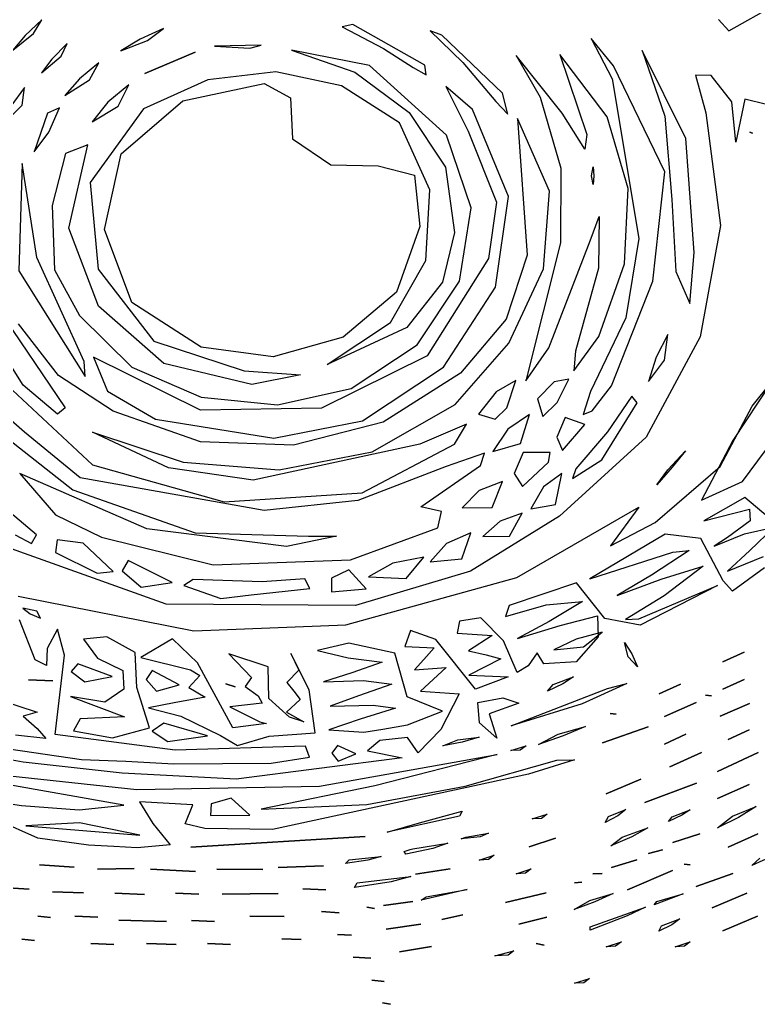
# Model space of a CAD drawing. Extents: x 11.5 to 31.3, y 131.8 to 144.7.
# Drawn here: x 19.15 to 24.59, y 131.84 to 139.08 of the extents above; entities that cross this region are included whole.
import ezdxf

# ---------------------------------------------------------------- set-up
doc = ezdxf.new("R2010")
doc.units = 0

msp = doc.modelspace()

# ---------------------------------------------------------------- linework, layer by layer
at = {"layer": 'Image'}
for p, q in [((24.371655, 139.001562), (24.711261, 139.191958)), ((19.314545, 139.08204), (19.192208, 138.96682)), ((19.254619, 138.981223), (19.314545, 139.08204)), ((24.294724, 139.084602), (24.371655, 139.001562)), ((20.210757, 139.018853), (20.040322, 138.939108)), ((20.092686, 138.928957), (20.210757, 139.018853)), ((21.603505, 139.047119), (21.526197, 139.030708)), ((21.526197, 139.030708), (21.829521, 138.872189)), ((22.133745, 138.748848), (21.603505, 139.047119)), ((22.259195, 138.970495), (22.174215, 139.000861)), ((22.174215, 139.000861), (22.41296, 138.768284)), ((19.101076, 138.858802), (19.254619, 138.981223)), ((19.192208, 138.96682), (19.101076, 138.858802)), ((19.254619, 138.981223), (19.254619, 138.981223)), ((20.040322, 138.939108), (19.896069, 138.854287)), ((19.896069, 138.854287), (20.092686, 138.928957)), ((20.092686, 138.928957), (20.092686, 138.928957)), ((22.706383, 138.542238), (22.259195, 138.970495)), ((23.523241, 138.744473), (23.357709, 138.944932)), ((23.357709, 138.944932), (23.512513, 138.647272)), ((19.501335, 138.90744), (19.389786, 138.79402)), ((19.457853, 138.815995), (19.501335, 138.90744)), ((20.930739, 138.895332), (20.58728, 138.888634)), ((20.58728, 138.888634), (20.847089, 138.87307)), ((20.847089, 138.87307), (20.930739, 138.895332)), ((21.727991, 138.745536), (21.152212, 138.858005)), ((21.152212, 138.858005), (21.617995, 138.698016)), ((21.829521, 138.872189), (22.047014, 138.730867)), ((24.054969, 138.207934), (23.732892, 138.855711)), ((23.732892, 138.855711), (23.900511, 138.373217)), ((19.312271, 138.691587), (19.457853, 138.815995)), ((19.389786, 138.79402), (19.312271, 138.691587)), ((19.457853, 138.815995), (19.457853, 138.815995)), ((20.443624, 138.845229), (20.072805, 138.686976)), ((20.072805, 138.686976), (20.443624, 138.845229)), ((20.443624, 138.845229), (20.443624, 138.845229)), ((23.144012, 138.395194), (22.805536, 138.819387)), ((22.805536, 138.819387), (22.982612, 138.514053)), ((23.47549, 138.368109), (23.127377, 138.827056)), ((23.127377, 138.827056), (23.326491, 138.237834)), ((19.735924, 138.76463), (19.592397, 138.647029)), ((19.666608, 138.639735), (19.735924, 138.76463)), ((22.293097, 138.233883), (21.727991, 138.745536)), ((22.047014, 138.730867), (22.144304, 138.677054)), ((22.144304, 138.677054), (22.133745, 138.748848)), ((22.133745, 138.748848), (22.133745, 138.748848)), ((22.41296, 138.768284), (22.65728, 138.48155)), ((23.901253, 137.963259), (23.523241, 138.744473)), ((19.592397, 138.647029), (19.485975, 138.525781)), ((19.485975, 138.525781), (19.666608, 138.639735)), ((19.666608, 138.639735), (19.666608, 138.639735)), ((20.537238, 138.639698), (20.064691, 138.427858)), ((21.037266, 138.69931), (20.537238, 138.639698)), ((21.521888, 138.597474), (21.037266, 138.69931)), ((21.617995, 138.698016), (22.019044, 138.401207)), ((23.512513, 138.647272), (23.707814, 137.473727)), ((24.241372, 138.672415), (24.126072, 138.67601)), ((24.126072, 138.67601), (24.20072, 138.398271)), ((24.392045, 138.477836), (24.241372, 138.672415)), ((19.187619, 138.585343), (19.086647, 138.447889)), ((19.170877, 138.455081), (19.187619, 138.585343)), ((19.954928, 138.604297), (19.801935, 138.475762)), ((19.877291, 138.446688), (19.954928, 138.604297)), ((20.352931, 138.486841), (20.951534, 138.614065)), ((20.951534, 138.614065), (21.14465, 138.507061)), ((21.948219, 138.324974), (21.521888, 138.597474)), ((22.483779, 138.422113), (22.289742, 138.590439)), ((22.289742, 138.590439), (22.452447, 138.2629)), ((19.898649, 138.096055), (20.352931, 138.486841)), ((21.14465, 138.507061), (21.159084, 138.207206)), ((22.745749, 138.388367), (22.706383, 138.542238)), ((22.706383, 138.542238), (22.706383, 138.542238)), ((22.982612, 138.514053), (23.134668, 137.989403)), ((24.488843, 138.497319), (24.423519, 138.182628)), ((24.649466, 138.460334), (24.488843, 138.497319)), ((19.027789, 138.314031), (19.170877, 138.455081)), ((19.170877, 138.455081), (19.170877, 138.455081)), ((19.446222, 138.434554), (19.357152, 138.394959)), ((19.366365, 138.254537), (19.446222, 138.434554)), ((20.064691, 138.427858), (19.672357, 137.88442)), ((19.801935, 138.475762), (19.686621, 138.332691)), ((19.686621, 138.332691), (19.877291, 138.446688)), ((19.877291, 138.446688), (19.877291, 138.446688)), ((22.74897, 137.782897), (22.483779, 138.422113)), ((22.65728, 138.48155), (22.745749, 138.388367)), ((24.423519, 138.182628), (24.392045, 138.477836)), ((19.357152, 138.394959), (19.259717, 138.111196)), ((22.019044, 138.401207), (22.286615, 137.997426)), ((23.051074, 137.822482), (22.815252, 138.35567)), ((22.815252, 138.35567), (22.886733, 137.351364)), ((23.311619, 138.130991), (23.144012, 138.395194)), ((23.629351, 137.839987), (23.47549, 138.368109)), ((23.900511, 138.373217), (23.952042, 137.760978)), ((24.20072, 138.398271), (24.3106, 137.568963)), ((22.171678, 137.831146), (21.948219, 138.324974)), ((19.259717, 138.111196), (19.366365, 138.254537)), ((21.159084, 138.207206), (21.441098, 138.015775)), ((22.476115, 137.699709), (22.293097, 138.233883)), ((22.452447, 138.2629), (22.660688, 137.741161)), ((23.326491, 138.237834), (23.311619, 138.130991)), ((24.114814, 137.369544), (24.054969, 138.207934)), ((24.524726, 138.256437), (24.544536, 138.248809)), ((24.544536, 138.248809), (24.524726, 138.256437)), ((24.524726, 138.256437), (24.524726, 138.256437)), ((19.654925, 138.161976), (19.490191, 138.099488)), ((19.514541, 137.54878), (19.654925, 138.161976)), ((19.490191, 138.099488), (19.390842, 137.716115)), ((19.777796, 137.539276), (19.898649, 138.096055)), ((19.171687, 138.024424), (19.147137, 137.235888)), ((19.27876, 137.334073), (19.171687, 138.024424)), ((21.441098, 138.015775), (21.790353, 138.007721)), ((21.790353, 138.007721), (22.058305, 137.93791)), ((22.286615, 137.997426), (22.351968, 137.516521)), ((23.134668, 137.989403), (23.133121, 137.440417)), ((23.360806, 137.93469), (23.373187, 137.999302)), ((23.373187, 137.999302), (23.377315, 137.934691)), ((22.058305, 137.93791), (22.096408, 137.561209)), ((23.373189, 137.870079), (23.360806, 137.93469)), ((23.360806, 137.93469), (23.360806, 137.93469)), ((23.377315, 137.934691), (23.373189, 137.870079)), ((23.810961, 137.159251), (23.901253, 137.963259)), ((19.672357, 137.88442), (19.72985, 137.247169)), ((23.604186, 137.286789), (23.629351, 137.839987)), ((22.140766, 137.312032), (22.171678, 137.831146)), ((22.654163, 137.113971), (22.74897, 137.782897)), ((23.006326, 137.249597), (23.051074, 137.822482)), ((23.952042, 137.760978), (23.981565, 137.230836)), ((19.390842, 137.716115), (19.407747, 137.241651)), ((22.388226, 137.159764), (22.476115, 137.699709)), ((22.660688, 137.741161), (22.60326, 137.326885)), ((23.350233, 137.456293), (23.417694, 137.635589)), ((23.417694, 137.635589), (23.411037, 137.253355)), ((19.732147, 136.973847), (19.514541, 137.54878)), ((22.096408, 137.561209), (21.926012, 137.078659)), ((24.3106, 137.568963), (24.161395, 136.748151)), ((19.97846, 137.002797), (19.777796, 137.539276)), ((22.351968, 137.516521), (22.264325, 137.150843)), ((23.707814, 137.473727), (23.614078, 136.888236)), ((23.133121, 137.440417), (22.878235, 136.424243)), ((23.047689, 136.667651), (23.350233, 137.456293)), ((19.626166, 136.566568), (19.27876, 137.334073)), ((22.60326, 137.326885), (22.151618, 136.608645)), ((22.886733, 137.351364), (22.731923, 136.878004)), ((24.083156, 136.994631), (24.114814, 137.369544)), ((24.114814, 137.369544), (24.114814, 137.369544)), ((21.880165, 136.854771), (22.140766, 137.312032)), ((23.411037, 137.253355), (23.243312, 136.644335)), ((23.41522, 136.752616), (23.604186, 137.286789)), ((19.147137, 137.235888), (19.635338, 136.457454)), ((19.407747, 137.241651), (19.591772, 136.905888)), ((19.72985, 137.247169), (20.139501, 136.717868)), ((22.751566, 136.703528), (23.006326, 137.249597)), ((23.981565, 137.230836), (24.083156, 136.994631)), ((22.264325, 137.150843), (22.001503, 136.817481)), ((22.077586, 136.690851), (22.388226, 137.159764)), ((22.271908, 136.526597), (22.654163, 137.113971)), ((23.50673, 136.388567), (23.810961, 137.159251)), ((18.914107, 137.070656), (19.488477, 136.226284)), ((21.926012, 137.078659), (21.532285, 136.747366)), ((19.179359, 136.394324), (18.780125, 137.020206)), ((20.212428, 136.552301), (19.732147, 136.973847)), ((20.488729, 136.672914), (19.97846, 137.002797)), ((19.591772, 136.905888), (19.978062, 136.526505)), ((19.439075, 136.465712), (19.143815, 136.845843)), ((21.414557, 136.546504), (21.880165, 136.854771)), ((22.001503, 136.817481), (21.414557, 136.546504)), ((22.731923, 136.878004), (22.396325, 136.481442)), ((23.614078, 136.888236), (23.352237, 136.346273)), ((21.532285, 136.747366), (21.0187, 136.600921)), ((23.230309, 136.500145), (23.41522, 136.752616)), ((24.161395, 136.748151), (23.763022, 136.010111)), ((23.922772, 136.76685), (23.835171, 136.599219)), ((23.898651, 136.576959), (23.922772, 136.76685)), ((20.139501, 136.717868), (20.803646, 136.498278)), ((21.0187, 136.600921), (20.488729, 136.672914)), ((20.488729, 136.672914), (20.488729, 136.672914)), ((21.592354, 136.369773), (22.077586, 136.690851)), ((22.357353, 136.250785), (22.751566, 136.703528)), ((18.820679, 136.615168), (19.687242, 135.806566)), ((22.151618, 136.608645), (21.372521, 136.225049)), ((22.878235, 136.424243), (23.047689, 136.667651)), ((23.047689, 136.667651), (23.047689, 136.667651)), ((23.243312, 136.644335), (23.230309, 136.500145)), ((19.635338, 136.457454), (19.626165, 136.566568)), ((19.626165, 136.566568), (19.626166, 136.566568)), ((20.482095, 136.210486), (19.696467, 136.599347)), ((19.696467, 136.599347), (19.798335, 136.349107)), ((20.860069, 136.399265), (20.212428, 136.552301)), ((23.835171, 136.599219), (23.77931, 136.420459)), ((23.77931, 136.420459), (23.898651, 136.576959)), ((23.898651, 136.576959), (23.898651, 136.576959)), ((19.839383, 136.201246), (19.439075, 136.465712)), ((19.978062, 136.526505), (20.488184, 136.305026)), ((20.803646, 136.498278), (21.21871, 136.46913)), ((21.21871, 136.46913), (20.860069, 136.399265)), ((21.674757, 136.132041), (22.271908, 136.526597)), ((22.396325, 136.481442), (21.826279, 136.121597)), ((19.430415, 136.181121), (19.179359, 136.394324)), ((22.804762, 136.426711), (22.65788, 136.34345)), ((22.736644, 136.22717), (22.804762, 136.426711)), ((23.085237, 136.41687), (22.96255, 136.293834)), ((23.193118, 136.438663), (23.085237, 136.41687)), ((23.108031, 136.266702), (23.193118, 136.438663)), ((23.364342, 136.205215), (23.50673, 136.388567)), ((23.50673, 136.388567), (23.50673, 136.388567)), ((24.683693, 136.412106), (24.400395, 135.98527)), ((24.542864, 136.237775), (24.683693, 136.412106)), ((19.18736, 136.046477), (18.873877, 136.322485)), ((19.798335, 136.349107), (20.152993, 136.144297)), ((21.050245, 136.249949), (21.592354, 136.369773)), ((21.592354, 136.369773), (21.592354, 136.369773)), ((22.65788, 136.34345), (22.529104, 136.181255)), ((23.352237, 136.346273), (23.298152, 136.176898)), ((23.65663, 136.311529), (23.477031, 136.048923)), ((23.696298, 136.263296), (23.65663, 136.311529)), ((20.488184, 136.305026), (21.050245, 136.249949)), ((21.747103, 135.903373), (22.357353, 136.250785)), ((22.96255, 136.293834), (23.00322, 136.162064)), ((23.00322, 136.162064), (23.108031, 136.266702)), ((23.436425, 135.844118), (23.696298, 136.263296)), ((24.307538, 135.79583), (24.542864, 136.237775)), ((18.797554, 136.210705), (19.544338, 135.622716)), ((19.488477, 136.226284), (19.430415, 136.181121)), ((20.482846, 135.975346), (19.839383, 136.201246)), ((21.372521, 136.225049), (20.482095, 136.210486)), ((22.529104, 136.181255), (22.651536, 136.143993)), ((22.651536, 136.143993), (22.736644, 136.22717)), ((22.903072, 136.178763), (22.745472, 136.068413)), ((22.838449, 135.964991), (22.903072, 136.178763)), ((23.298152, 136.176898), (23.364342, 136.205215)), ((24.470903, 135.684013), (24.852467, 136.198856)), ((20.152993, 136.144297), (21.022494, 136.004209)), ((21.022494, 136.004209), (21.674757, 136.132041)), ((21.826279, 136.121597), (21.166799, 135.950847)), ((21.674757, 136.132041), (21.674757, 136.132041)), ((22.441724, 136.105272), (22.097813, 135.958677)), ((22.353037, 135.959128), (22.441724, 136.105272)), ((23.167376, 136.154518), (23.106437, 136.009705)), ((23.147661, 135.912505), (23.310762, 136.104931)), ((23.310762, 136.104931), (23.167376, 136.154518)), ((23.310762, 136.104931), (23.310762, 136.104931)), ((19.598386, 135.711403), (19.18736, 136.046477)), ((20.248089, 135.785343), (19.687542, 136.048507)), ((19.687542, 136.048507), (20.356529, 135.825761)), ((22.745472, 136.068413), (22.634362, 135.906352)), ((23.477031, 136.048923), (23.244727, 135.777744)), ((21.166799, 135.950847), (20.482846, 135.975346)), ((22.097813, 135.958677), (20.870835, 135.69447)), ((21.673822, 135.601834), (22.353037, 135.959128)), ((22.634362, 135.906352), (22.838449, 135.964991)), ((22.838449, 135.964991), (22.838449, 135.964991)), ((23.106437, 136.009705), (23.147661, 135.912505)), ((23.763022, 136.010111), (23.1254, 135.429118)), ((24.400395, 135.98527), (24.170341, 135.546246)), ((21.061606, 135.76954), (21.747103, 135.903373)), ((22.572741, 135.894023), (22.290398, 135.795198)), ((22.543219, 135.802955), (22.572741, 135.894023)), ((22.85711, 135.897891), (22.790365, 135.742944)), ((23.056753, 135.897064), (22.85711, 135.897891)), ((23.043934, 135.826887), (23.056753, 135.897064)), ((23.922562, 135.769197), (24.052522, 135.909936)), ((24.052522, 135.909936), (23.955108, 135.789815)), ((19.687242, 135.806566), (20.65837, 135.535278)), ((20.356529, 135.825761), (21.061606, 135.76954)), ((22.10448, 135.49855), (22.543219, 135.802955)), ((22.85361, 135.647513), (23.043934, 135.826887)), ((23.221721, 135.706137), (23.436425, 135.844118)), ((23.436425, 135.844118), (23.436425, 135.844118)), ((20.089375, 135.336993), (19.153802, 135.743355)), ((19.153802, 135.743355), (19.414932, 135.437979)), ((20.870835, 135.69447), (20.248089, 135.785343)), ((22.290398, 135.795198), (21.639771, 135.543742)), ((22.790365, 135.742944), (22.85361, 135.647513)), ((23.143184, 135.743691), (23.006746, 135.646206)), ((23.094482, 135.513979), (23.143184, 135.743691)), ((23.244727, 135.777744), (23.221721, 135.706137)), ((23.830168, 135.381564), (24.307538, 135.79583)), ((23.955108, 135.789815), (23.841421, 135.659385)), ((23.841421, 135.659385), (23.922562, 135.769197)), ((23.922562, 135.769197), (23.922562, 135.769197)), ((19.276223, 135.290774), (18.7915, 135.701189)), ((20.951927, 135.472051), (19.598386, 135.711403)), ((22.705767, 135.684162), (22.533205, 135.619415)), ((22.630004, 135.492215), (22.705767, 135.684162)), ((24.170341, 135.546246), (24.470903, 135.684013)), ((19.544338, 135.622716), (20.444129, 135.307195)), ((20.65837, 135.535278), (21.673822, 135.601834)), ((21.673822, 135.601834), (21.673822, 135.601834)), ((22.533205, 135.619415), (22.409043, 135.491067)), ((23.006746, 135.646206), (22.914176, 135.482607)), ((21.639771, 135.543742), (20.951927, 135.472051)), ((22.914176, 135.482607), (23.094482, 135.513979)), ((23.094482, 135.513979), (23.094482, 135.513979)), ((24.487975, 135.567268), (24.186604, 135.394763)), ((25.036398, 135.102662), (24.487975, 135.567268)), ((22.256339, 135.463288), (22.10448, 135.49855)), ((22.228576, 135.3446), (22.256339, 135.463288)), ((22.409043, 135.491067), (22.630004, 135.492214)), ((22.630004, 135.492214), (22.630004, 135.492215)), ((22.849377, 135.451423), (22.688177, 135.392975)), ((22.757065, 135.282011), (22.849377, 135.451423)), ((22.812123, 134.977992), (23.709148, 135.49526)), ((23.709148, 135.49526), (23.500716, 135.209775)), ((24.186604, 135.394763), (24.522964, 135.479641)), ((24.522964, 135.479641), (24.529322, 135.395804)), ((19.414932, 135.437979), (19.753482, 135.275222)), ((23.1254, 135.429118), (22.469292, 135.024891)), ((22.688177, 135.392975), (22.56142, 135.279045)), ((23.500716, 135.209775), (23.830168, 135.381564)), ((24.529322, 135.395804), (24.360109, 135.273332)), ((21.115831, 135.206097), (20.089375, 135.336993)), ((20.444129, 135.307195), (21.278504, 135.282948)), ((21.588177, 135.108704), (22.228576, 135.3446)), ((22.471793, 135.30567), (22.293574, 135.227026)), ((22.407365, 135.114808), (22.471793, 135.30567)), ((23.902368, 135.296268), (23.349279, 134.968921)), ((24.164582, 135.265665), (23.902368, 135.296268)), ((24.263124, 135.208644), (24.486167, 135.298158)), ((24.486167, 135.298158), (24.704731, 135.349486)), ((24.704731, 135.349486), (24.525177, 135.176863)), ((20.230809, 134.780991), (18.923171, 135.248807)), ((19.120313, 135.291199), (19.240643, 135.227756)), ((19.240643, 135.227756), (19.276223, 135.290774)), ((19.276223, 135.290774), (19.276223, 135.290774)), ((19.429569, 135.255446), (19.415959, 135.161346)), ((19.619656, 135.2297), (19.429569, 135.255446)), ((19.841494, 135.022185), (19.619656, 135.2297)), ((19.753482, 135.275222), (20.577527, 135.070436)), ((21.48494, 135.281127), (21.115831, 135.206097)), ((21.278504, 135.282948), (21.48494, 135.281127)), ((22.293574, 135.227026), (22.17225, 135.092273)), ((22.56142, 135.279045), (22.757065, 135.282011)), ((22.757065, 135.282011), (22.757065, 135.282011)), ((24.330261, 134.953843), (24.164582, 135.265665)), ((24.360109, 135.273332), (24.263124, 135.208644)), ((19.415959, 135.161346), (19.723552, 135.009324)), ((23.349279, 134.968921), (23.957905, 135.163324)), ((24.07992, 135.17663), (23.801886, 134.994253)), ((23.957905, 135.163324), (24.07992, 135.17663)), ((24.525177, 135.176863), (24.360889, 135.023658)), ((19.950364, 135.102573), (19.906762, 135.025986)), ((20.274694, 134.940784), (19.950364, 135.102573)), ((20.577527, 135.070436), (21.588177, 135.108704)), ((21.588177, 135.108704), (21.588177, 135.108704)), ((21.898179, 135.083007), (21.718353, 134.982925)), ((22.127233, 135.126534), (21.898179, 135.083007)), ((21.996636, 134.969898), (22.127233, 135.126534)), ((22.17225, 135.092273), (22.407365, 135.114808)), ((22.407365, 135.114808), (22.407365, 135.114808)), ((24.360889, 135.023658), (24.625255, 135.133239)), ((19.723552, 135.009324), (19.841494, 135.022185)), ((19.841494, 135.022185), (19.841494, 135.022185)), ((19.906762, 135.025986), (20.047125, 134.906798)), ((21.575151, 135.033236), (21.448076, 134.972404)), ((21.702618, 134.893279), (21.575151, 135.033236)), ((22.469292, 135.024891), (21.624351, 134.771328)), ((23.872313, 134.965595), (24.182502, 135.061138)), ((24.182502, 135.061138), (23.895833, 134.843186)), ((24.633074, 135.048523), (24.398015, 134.87615)), ((20.047125, 134.906798), (20.274694, 134.940784)), ((20.274694, 134.940784), (20.274694, 134.940784)), ((20.430217, 134.963931), (20.36068, 134.92019)), ((20.936397, 134.946746), (20.430217, 134.963931)), ((21.249971, 134.969117), (20.936397, 134.946746)), ((21.287134, 134.896889), (21.249971, 134.969117)), ((21.448076, 134.972404), (21.448273, 134.87201)), ((21.552488, 134.628573), (22.812123, 134.977992)), ((21.718353, 134.982925), (21.996636, 134.969898)), ((21.996636, 134.969898), (21.996636, 134.969898)), ((23.250695, 134.939254), (22.755158, 134.772)), ((23.459816, 134.67736), (23.250695, 134.939254)), ((23.801886, 134.994253), (23.550398, 134.846614)), ((23.550398, 134.846614), (23.872313, 134.965595)), ((24.398015, 134.87615), (24.330261, 134.953843)), ((20.36068, 134.92019), (20.63215, 134.824262)), ((20.855996, 134.850035), (21.287134, 134.896889)), ((21.448273, 134.87201), (21.702626, 134.893279)), ((21.702626, 134.893279), (21.702618, 134.893279)), ((23.709099, 134.673835), (24.287654, 134.91827)), ((24.287654, 134.91827), (23.718281, 134.62616)), ((19.141188, 134.84067), (20.43314, 134.586022)), ((20.63215, 134.824262), (20.855996, 134.850035)), ((20.855996, 134.850035), (20.855996, 134.850035)), ((23.027581, 134.776395), (23.294347, 134.801588)), ((23.294347, 134.801588), (23.047796, 134.654044)), ((23.895833, 134.843186), (23.610952, 134.668236)), ((19.279491, 134.729137), (19.176798, 134.75334)), ((19.176798, 134.75334), (19.228837, 134.711693)), ((19.306203, 134.678768), (19.279491, 134.729137)), ((19.279491, 134.729137), (19.279491, 134.729137)), ((21.624351, 134.771328), (20.230809, 134.780991)), ((22.728343, 134.689809), (23.027581, 134.776395)), ((22.755158, 134.772), (22.728343, 134.689809)), ((19.266546, 134.372681), (19.151481, 134.665415)), ((19.228837, 134.711693), (19.306203, 134.678768)), ((22.388795, 134.656203), (22.371719, 134.568992)), ((22.54715, 134.681063), (22.388795, 134.656203)), ((22.712391, 134.510834), (22.54715, 134.681063)), ((23.047796, 134.654044), (22.816656, 134.529565)), ((23.129654, 134.623953), (23.403455, 134.694643)), ((23.403455, 134.694643), (23.410765, 134.540439)), ((23.718281, 134.62616), (23.459816, 134.67736)), ((23.610952, 134.668236), (23.709099, 134.673835)), ((19.431446, 134.596562), (19.354638, 134.455184)), ((19.483212, 134.40571), (19.431446, 134.596562)), ((20.43314, 134.586022), (21.552488, 134.628573)), ((21.552488, 134.628573), (21.552488, 134.628573)), ((22.02734, 134.588627), (21.987026, 134.471116)), ((22.214412, 134.521097), (22.02734, 134.588627)), ((22.816656, 134.529565), (23.129654, 134.623953)), ((23.439501, 134.575072), (23.24843, 134.524821)), ((23.301691, 134.467227), (23.439501, 134.575072)), ((19.793935, 134.542117), (19.623242, 134.525108)), ((19.623242, 134.525108), (19.724443, 134.383836)), ((20.002171, 134.425963), (19.793935, 134.542117)), ((20.276276, 134.525678), (20.043231, 134.388494)), ((20.460677, 134.351042), (20.276276, 134.525678)), ((22.507769, 134.155083), (22.214412, 134.521097)), ((22.371719, 134.568992), (22.630316, 134.552167)), ((22.630316, 134.552167), (22.45642, 134.436971)), ((22.812618, 134.279315), (22.712391, 134.510834)), ((23.24843, 134.524821), (23.083989, 134.445772)), ((23.410765, 134.540439), (23.247333, 134.357408)), ((23.630992, 134.394261), (23.603079, 134.500545)), ((23.603079, 134.500545), (23.658007, 134.416398)), ((19.354638, 134.455184), (19.350702, 134.329817)), ((20.013601, 134.167747), (20.002171, 134.425963)), ((21.575515, 134.494898), (21.343025, 134.441355)), ((21.343025, 134.441355), (21.570766, 134.385968)), ((21.914099, 134.422208), (21.575515, 134.494898)), ((21.987026, 134.471116), (22.201791, 134.460675)), ((22.201791, 134.460675), (22.126133, 134.374972)), ((22.45642, 134.436971), (22.585616, 134.408044)), ((23.083989, 134.445772), (23.301691, 134.467227)), ((23.301691, 134.467227), (23.301691, 134.467227)), ((24.326666, 134.356747), (24.482804, 134.428269)), ((24.482804, 134.428269), (24.326666, 134.356747)), ((19.350702, 134.329817), (19.266546, 134.372681)), ((19.414743, 133.821761), (19.483212, 134.40571)), ((19.724443, 134.383836), (19.912745, 134.29284)), ((20.043231, 134.388494), (20.409584, 134.297558)), ((20.981761, 134.321631), (20.690916, 134.415457)), ((20.690916, 134.415457), (20.859521, 134.241603)), ((21.284017, 134.151369), (21.148414, 134.418805)), ((21.148414, 134.418805), (21.206962, 134.295555)), ((21.570766, 134.385968), (21.81933, 134.355797)), ((21.81933, 134.355797), (21.595667, 134.276287)), ((22.00464, 134.098894), (21.914099, 134.422208)), ((22.126133, 134.374972), (22.057154, 134.298503)), ((22.693786, 134.378129), (22.456813, 134.259972)), ((22.585616, 134.408044), (22.693786, 134.378129)), ((22.959647, 134.424439), (22.894628, 134.327095)), ((23.008905, 134.341617), (22.959647, 134.424439)), ((23.247333, 134.357408), (23.008905, 134.341617)), ((23.699428, 134.321183), (23.630992, 134.394261)), ((23.630992, 134.394261), (23.630992, 134.394261)), ((23.658007, 134.416398), (23.699428, 134.321183)), ((24.326666, 134.356747), (24.326666, 134.356747)), ((19.579865, 134.342054), (19.530913, 134.284888)), ((19.530913, 134.284888), (19.632842, 134.209846)), ((19.832676, 134.249137), (19.579865, 134.342054)), ((19.912745, 134.29284), (19.920147, 134.155424)), ((20.128239, 134.293471), (20.083028, 134.227516)), ((20.325624, 134.187937), (20.128239, 134.293471)), ((20.409584, 134.297558), (20.47754, 134.255543)), ((20.720888, 133.872294), (20.460677, 134.351042)), ((20.98597, 134.088401), (20.981761, 134.321631)), ((21.206962, 134.295555), (21.118621, 134.204204)), ((22.057154, 134.298503), (22.291957, 134.315768)), ((22.291957, 134.315768), (22.102927, 134.141493)), ((22.894628, 134.327095), (22.812618, 134.279315)), ((18.5881, 134.211633), (19.281654, 133.986783)), ((19.218151, 134.22482), (19.395555, 134.218415)), ((19.395555, 134.218415), (19.218151, 134.22482)), ((19.218151, 134.22482), (19.218151, 134.22482)), ((19.632842, 134.209846), (19.832676, 134.249137)), ((19.832676, 134.249137), (19.832676, 134.249137)), ((20.083028, 134.227516), (20.159115, 134.141771)), ((20.47754, 134.255543), (20.396503, 134.167739)), ((20.859521, 134.241603), (20.81269, 134.174838)), ((21.595667, 134.276287), (21.387525, 134.210258)), ((21.387525, 134.210258), (21.682655, 134.220529)), ((21.682655, 134.220529), (21.889965, 134.193104)), ((22.456813, 134.259972), (22.748234, 134.248048)), ((22.748234, 134.248048), (22.507769, 134.155083)), ((23.078784, 134.19124), (23.228481, 134.2459)), ((23.228481, 134.2459), (23.15048, 134.194675)), ((24.326666, 134.155304), (24.482804, 134.226826)), ((24.482804, 134.226826), (24.326666, 134.155304)), ((19.920147, 134.155424), (19.780045, 134.06159)), ((20.013601, 134.167718), (20.013601, 134.167747)), ((20.108549, 133.872125), (20.013601, 134.167718)), ((20.159115, 134.141771), (20.325624, 134.187937)), ((20.325624, 134.187937), (20.325624, 134.187937)), ((20.396503, 134.167739), (20.517524, 134.097523)), ((20.739007, 134.172478), (20.668681, 134.194631)), ((20.668681, 134.194631), (20.739007, 134.172478)), ((20.739007, 134.172478), (20.739007, 134.172478)), ((20.81269, 134.174838), (20.90639, 134.106423)), ((21.118621, 134.204204), (21.17044, 134.142078)), ((21.17044, 134.142078), (21.217676, 134.079444)), ((21.326542, 133.834722), (21.284017, 134.151369)), ((21.889965, 134.193104), (21.645219, 134.106597)), ((22.102927, 134.141493), (22.386584, 134.121358)), ((22.770064, 133.885149), (23.479033, 134.161364)), ((23.15048, 134.194675), (23.036631, 134.141733)), ((23.036631, 134.141733), (23.078784, 134.19124)), ((23.078784, 134.19124), (23.078784, 134.19124)), ((23.620759, 134.197145), (23.292796, 134.04695)), ((23.479033, 134.161364), (23.620759, 134.197145)), ((23.858711, 134.121729), (24.014849, 134.193251)), ((24.014849, 134.193251), (23.858711, 134.121729)), ((24.326666, 134.155304), (24.326666, 134.155304)), ((19.780045, 134.06159), (19.525835, 134.101342)), ((19.525835, 134.101342), (19.923445, 133.951618)), ((20.517524, 134.097523), (20.289562, 134.056275)), ((20.90639, 134.106423), (20.93653, 134.051838)), ((21.137408, 133.950559), (20.98597, 134.088401)), ((21.217676, 134.079444), (21.115586, 133.986566)), ((21.645219, 134.106597), (21.436759, 134.031698)), ((22.264979, 133.994109), (22.00464, 134.098894)), ((22.386584, 134.121358), (22.251847, 133.860316)), ((22.523362, 134.057023), (22.708197, 134.092803)), ((22.708197, 134.092803), (22.824951, 134.052839)), ((23.858711, 134.121729), (23.858711, 134.121729)), ((24.199278, 134.111471), (24.242874, 134.106486)), ((24.242874, 134.106486), (24.199278, 134.111471)), ((24.199278, 134.111471), (24.199278, 134.111471)), ((20.289562, 134.056275), (20.100577, 134.018238)), ((20.100577, 134.018238), (20.338527, 133.957655)), ((20.93653, 134.051838), (20.699018, 134.026562)), ((20.699018, 134.026562), (20.920794, 133.916418)), ((21.436759, 134.031698), (21.752925, 134.039094)), ((21.918182, 134.01612), (21.657228, 133.935074)), ((21.752925, 134.039094), (21.918182, 134.01612)), ((22.006386, 133.892542), (22.264979, 133.994109)), ((22.536037, 133.907767), (22.523362, 134.057023)), ((22.824951, 134.052839), (22.608037, 133.974862)), ((23.292796, 134.04695), (22.770064, 133.885149)), ((23.897707, 133.954501), (24.130925, 134.058024)), ((24.130925, 134.058024), (23.897707, 133.954501)), ((24.307168, 133.957133), (24.524152, 134.049523)), ((24.524152, 134.049523), (24.307168, 133.957133)), ((19.281654, 133.986783), (19.17731, 133.957133)), ((19.17731, 133.957133), (19.281711, 133.866372)), ((19.598371, 133.937852), (19.548092, 133.850026)), ((19.923445, 133.951618), (19.598371, 133.937852)), ((20.338527, 133.957655), (20.629353, 133.81628)), ((21.115586, 133.986566), (21.244478, 133.914488)), ((21.244478, 133.914488), (21.137408, 133.950559)), ((21.657228, 133.935074), (21.427041, 133.856202)), ((22.608037, 133.974862), (22.664488, 133.79636)), ((23.497344, 133.977178), (23.54094, 133.972192)), ((23.54094, 133.972192), (23.497344, 133.977178)), ((23.497344, 133.977178), (23.497344, 133.977178)), ((23.897707, 133.954501), (23.897707, 133.954501)), ((24.307168, 133.957133), (24.307168, 133.957133)), ((19.281711, 133.866372), (19.345835, 133.793779)), ((19.548092, 133.850026), (19.835765, 133.797172)), ((19.835765, 133.797172), (20.108549, 133.872125)), ((20.214341, 133.905622), (20.12741, 133.846931)), ((20.12741, 133.846931), (20.243974, 133.771383)), ((20.534401, 133.813215), (20.214341, 133.905622)), ((20.96828, 133.903378), (20.720888, 133.872294)), ((20.920794, 133.916418), (20.96828, 133.903378)), ((21.427041, 133.856202), (21.684598, 133.839749)), ((21.684598, 133.839749), (21.826053, 133.862117)), ((21.826053, 133.862117), (22.006401, 133.892549)), ((22.006401, 133.892549), (22.006386, 133.892542)), ((22.251847, 133.860316), (22.08437, 133.687672)), ((22.664488, 133.79636), (22.536037, 133.907767)), ((22.536037, 133.907767), (22.536037, 133.907767)), ((22.770064, 133.885149), (22.770064, 133.885149)), ((23.114073, 133.824252), (23.315801, 133.881999)), ((23.315801, 133.881999), (23.152394, 133.812784)), ((23.442297, 133.759982), (23.777165, 133.879268)), ((23.777165, 133.879268), (23.442297, 133.759982)), ((24.365663, 133.785962), (24.521801, 133.857484)), ((24.521801, 133.857484), (24.365663, 133.785962)), ((19.178587, 133.618632), (18.293471, 133.782268)), ((19.345835, 133.793779), (19.120659, 133.81863)), ((20.296338, 133.70614), (19.414743, 133.821761)), ((20.243974, 133.771383), (20.534401, 133.813215)), ((20.534401, 133.813215), (20.534401, 133.813215)), ((20.629353, 133.81628), (20.755836, 133.740879)), ((20.755836, 133.740879), (20.988757, 133.810337)), ((20.988757, 133.810337), (20.988758, 133.810337)), ((20.988758, 133.810337), (21.326542, 133.834722)), ((21.803795, 133.777983), (21.712305, 133.70183)), ((22.006326, 133.799833), (21.803795, 133.777983)), ((22.08437, 133.687672), (22.006326, 133.799833)), ((22.266356, 133.739414), (22.376851, 133.783451)), ((22.376851, 133.783451), (22.53337, 133.801946)), ((22.376851, 133.783451), (22.376851, 133.783451)), ((22.53337, 133.801946), (22.407533, 133.766423)), ((22.969827, 133.749304), (23.114073, 133.824252)), ((23.152394, 133.812784), (22.969827, 133.749304)), ((23.114073, 133.824252), (23.114073, 133.824252)), ((23.897707, 133.752418), (24.053845, 133.82394)), ((24.053845, 133.82394), (23.897707, 133.752418)), ((24.365663, 133.785962), (24.365663, 133.785962)), ((18.764054, 133.762918), (19.607775, 133.638535)), ((21.255706, 133.735349), (20.296338, 133.70614)), ((21.284463, 133.655173), (21.255706, 133.735349)), ((21.492528, 133.741377), (21.45083, 133.686076)), ((21.626367, 133.679249), (21.492528, 133.741377)), ((21.712305, 133.70183), (21.967381, 133.651083)), ((22.407533, 133.766423), (22.266356, 133.739414)), ((22.766813, 133.704488), (22.878677, 133.739911)), ((22.836173, 133.707658), (22.766813, 133.704488)), ((22.766813, 133.704488), (22.766813, 133.704488)), ((22.878677, 133.739911), (22.836173, 133.707658)), ((23.442297, 133.759982), (23.442297, 133.759982)), ((23.897707, 133.752418), (23.897707, 133.752418)), ((19.920084, 133.301547), (17.690167, 133.69592)), ((19.607775, 133.638535), (19.933551, 133.627042)), ((21.967381, 133.651083), (20.74618, 133.494158)), ((21.002513, 133.610857), (21.284463, 133.655173)), ((21.359386, 133.44119), (22.666477, 133.674778)), ((21.45083, 133.686076), (21.496901, 133.627362)), ((21.496901, 133.627362), (21.626367, 133.679249)), ((21.626367, 133.679249), (21.626367, 133.679249)), ((22.666477, 133.674778), (21.767144, 133.445063)), ((22.43165, 133.443339), (23.104529, 133.633475)), ((23.234773, 133.63488), (22.896699, 133.529673)), ((23.104529, 133.633475), (23.234773, 133.63488)), ((23.936703, 133.585256), (24.16992, 133.688779)), ((24.16992, 133.688779), (23.936703, 133.585256)), ((24.287671, 133.549403), (24.586728, 133.690276)), ((24.586728, 133.690276), (24.287671, 133.549403)), ((19.906119, 133.536952), (19.178587, 133.618632)), ((19.933551, 133.627042), (20.287975, 133.607293)), ((20.287975, 133.607293), (21.002513, 133.610857)), ((20.287975, 133.607293), (20.287975, 133.607293)), ((23.936703, 133.585256), (23.936703, 133.585256)), ((18.753597, 133.55312), (20.014569, 133.417622)), ((20.74618, 133.494158), (19.906119, 133.536952)), ((22.896699, 133.529673), (21.011971, 133.12313)), ((23.468748, 133.385216), (23.723528, 133.493848)), ((23.723528, 133.493848), (23.468748, 133.385216)), ((24.287671, 133.549403), (24.287671, 133.549403)), ((18.381988, 133.414156), (19.16629, 133.300384)), ((20.014569, 133.417622), (21.359386, 133.44119)), ((21.767144, 133.445063), (20.930203, 133.27206)), ((21.706055, 133.307175), (22.43165, 133.443339)), ((23.752599, 133.322153), (24.133581, 133.464179)), ((24.133581, 133.464179), (23.752599, 133.322153)), ((24.287671, 133.350233), (24.520887, 133.453757)), ((24.520887, 133.453757), (24.287671, 133.350233)), ((20.709331, 133.354654), (20.561359, 133.311701)), ((20.846242, 133.228497), (20.709331, 133.354654)), ((23.468748, 133.385216), (23.468748, 133.385216)), ((24.287671, 133.350233), (24.287671, 133.350233)), ((19.16629, 133.300384), (19.589149, 133.268342)), ((19.589149, 133.268342), (19.920084, 133.301548)), ((19.920084, 133.301548), (19.920084, 133.301547)), ((20.425655, 133.303743), (20.035282, 133.326355)), ((20.035282, 133.326355), (20.133182, 133.167241)), ((20.369652, 133.165338), (20.425655, 133.303743)), ((20.561359, 133.311701), (20.555829, 133.227145)), ((20.930203, 133.27206), (21.706055, 133.307175)), ((23.485951, 133.218627), (23.614161, 133.26941)), ((23.614161, 133.26941), (23.554905, 133.222619)), ((23.752599, 133.322153), (23.752599, 133.322153)), ((23.953906, 133.215703), (24.087098, 133.267666)), ((24.087098, 133.267666), (24.02553, 133.227672)), ((24.397597, 133.221163), (24.573452, 133.292551)), ((24.573452, 133.292551), (24.441866, 133.212209)), ((19.285038, 133.058563), (18.944628, 133.210499)), ((20.555829, 133.227145), (20.846242, 133.228497)), ((20.846242, 133.228497), (20.846242, 133.228497)), ((22.389687, 133.221685), (21.857, 133.102624)), ((22.094493, 133.172468), (22.408599, 133.258174)), ((22.408599, 133.258174), (22.389687, 133.221685)), ((22.922799, 133.200773), (23.034663, 133.236196)), ((22.992159, 133.203944), (22.922799, 133.200773)), ((22.922799, 133.200773), (22.922799, 133.200773)), ((23.034663, 133.236196), (22.992159, 133.203944)), ((23.554905, 133.222619), (23.461172, 133.173832)), ((23.461172, 133.173832), (23.485951, 133.218627)), ((23.485951, 133.218627), (23.485951, 133.218627)), ((24.02553, 133.227672), (23.92815, 133.181693)), ((23.92815, 133.181693), (23.953906, 133.215703)), ((23.953906, 133.215703), (23.953906, 133.215703)), ((24.288145, 133.136344), (24.397597, 133.221163)), ((24.441866, 133.212209), (24.288145, 133.136344)), ((24.397597, 133.221163), (24.397597, 133.221163)), ((19.593004, 133.173171), (19.198685, 133.150893)), ((19.198685, 133.150893), (20.037073, 133.081334)), ((20.037073, 133.081334), (19.593004, 133.173171)), ((20.133182, 133.167241), (20.258894, 133.009692)), ((20.51482, 133.13075), (20.369652, 133.165338)), ((21.011971, 133.12313), (20.51482, 133.13075)), ((21.857, 133.102624), (22.094493, 133.172468)), ((22.094493, 133.172468), (22.094493, 133.172468)), ((23.585737, 133.066461), (23.775148, 133.136216)), ((23.775148, 133.136216), (23.657462, 133.069869)), ((19.658232, 133.008364), (19.285038, 133.058563)), ((20.037073, 133.081334), (20.037073, 133.081334)), ((20.411102, 132.994416), (21.694417, 133.07119)), ((21.694417, 133.07119), (20.411102, 132.994416)), ((22.541884, 133.068345), (22.4021, 133.054174)), ((22.4021, 133.054174), (22.435346, 133.066472)), ((22.435346, 133.066472), (22.601738, 133.097115)), ((22.601738, 133.097115), (22.541884, 133.068345)), ((22.900747, 132.995765), (23.094514, 133.060664)), ((23.094514, 133.060664), (22.900747, 132.995767)), ((23.657462, 133.069869), (23.503914, 133.001818)), ((23.503914, 133.001818), (23.585737, 133.066461)), ((23.585737, 133.066461), (23.585737, 133.066461)), ((23.958151, 133.026511), (24.157484, 133.090505)), ((24.157484, 133.090505), (23.958153, 133.026511)), ((24.365664, 132.992034), (24.585132, 133.090582)), ((24.585132, 133.090582), (24.365664, 132.992034)), ((19.658222, 133.008356), (19.658232, 133.008364)), ((19.845791, 132.997646), (19.658222, 133.008356)), ((20.016763, 132.987534), (19.845791, 132.997646)), ((20.258894, 133.009692), (20.016763, 132.987534)), ((20.411102, 132.994416), (20.411102, 132.994416)), ((22.192969, 132.984579), (21.993634, 132.940543)), ((22.026919, 132.975948), (22.045382, 132.981435)), ((22.045382, 132.981435), (22.302434, 133.022265)), ((22.302434, 133.022265), (22.192969, 132.984579)), ((22.900747, 132.995767), (22.900747, 132.995765)), ((23.958153, 133.026511), (23.958151, 133.026511)), ((24.365664, 132.992034), (24.365664, 132.992034)), ((21.577427, 132.900583), (21.811973, 132.923571)), ((21.811973, 132.923571), (21.715539, 132.897156)), ((21.981078, 132.962324), (22.026919, 132.975948)), ((21.993634, 132.940543), (21.981078, 132.962324)), ((22.532837, 132.898652), (22.644699, 132.934074)), ((22.644699, 132.934074), (22.602194, 132.901822)), ((23.780718, 132.945433), (23.882955, 132.972546)), ((23.882955, 132.972546), (23.780718, 132.945433)), ((23.780718, 132.945433), (23.780718, 132.945433)), ((24.698492, 132.929627), (24.540313, 132.859178)), ((24.540313, 132.859178), (24.599641, 132.91291)), ((19.29817, 132.86328), (19.553399, 132.846643)), ((19.553399, 132.846643), (19.29817, 132.86328)), ((19.29817, 132.86328), (19.29817, 132.86328)), ((19.725102, 132.831507), (19.996084, 132.836658)), ((19.996084, 132.836658), (19.725102, 132.831507)), ((19.725102, 132.831507), (19.725102, 132.831507)), ((20.115065, 132.831957), (20.446329, 132.813533)), ((20.446329, 132.813533), (20.115065, 132.831957)), ((20.115065, 132.831957), (20.115065, 132.831957)), ((20.602518, 132.831507), (20.940725, 132.829007)), ((20.940725, 132.829007), (20.602518, 132.831507)), ((20.602518, 132.831507), (20.602518, 132.831507)), ((21.054226, 132.843664), (21.387336, 132.856362)), ((21.387336, 132.856362), (21.054226, 132.843664)), ((21.054226, 132.843664), (21.054226, 132.843664)), ((21.550048, 132.872455), (21.577427, 132.900583)), ((21.715539, 132.897156), (21.550048, 132.872455)), ((21.577427, 132.900583), (21.577427, 132.900583)), ((22.064881, 132.793413), (22.320111, 132.834434)), ((22.320111, 132.834434), (22.064881, 132.793412)), ((22.602194, 132.901822), (22.532837, 132.898652)), ((22.532837, 132.898652), (22.532837, 132.898652)), ((22.805811, 132.797932), (22.917674, 132.833354)), ((22.917674, 132.833354), (22.875168, 132.801102)), ((23.507743, 132.842764), (23.694404, 132.900147)), ((23.694404, 132.900147), (23.507743, 132.842761)), ((23.507743, 132.842761), (23.507743, 132.842764)), ((24.043293, 132.869264), (24.086888, 132.864278)), ((24.086888, 132.864278), (24.043293, 132.869264)), ((24.043293, 132.869264), (24.043293, 132.869264)), ((21.635921, 132.730775), (22.032139, 132.77658)), ((22.032139, 132.77658), (21.887332, 132.738725)), ((22.064881, 132.793412), (22.064881, 132.793413)), ((22.875168, 132.801102), (22.805811, 132.797932)), ((22.805811, 132.797932), (22.805811, 132.797932)), ((23.371257, 132.797932), (23.440105, 132.79972)), ((23.440105, 132.79972), (23.371257, 132.797932)), ((23.371257, 132.797932), (23.371257, 132.797932)), ((23.624733, 132.680155), (23.956816, 132.82226)), ((23.956816, 132.82226), (23.624733, 132.680155)), ((24.131685, 132.70437), (24.401265, 132.79867)), ((24.401265, 132.79867), (24.131685, 132.70437)), ((19.221916, 132.684046), (18.984173, 132.69885)), ((18.984173, 132.698845), (19.221916, 132.684046)), ((21.236209, 132.687315), (21.405627, 132.679944)), ((21.405627, 132.679944), (21.236209, 132.687315)), ((21.236209, 132.687315), (21.236209, 132.687315)), ((21.887332, 132.738725), (21.616821, 132.696894)), ((21.616821, 132.696894), (21.635921, 132.730775)), ((21.635921, 132.730775), (21.635921, 132.730775)), ((23.234769, 132.730775), (23.288409, 132.734838)), ((23.288409, 132.734838), (23.234769, 132.730775)), ((23.234769, 132.730775), (23.234769, 132.730775)), ((24.131685, 132.70437), (24.131685, 132.70437)), ((19.393634, 132.664907), (19.621561, 132.656332)), ((19.621561, 132.656332), (19.393634, 132.664907)), ((19.393634, 132.664907), (19.393634, 132.664907)), ((19.85184, 132.654062), (20.070069, 132.645269)), ((20.070069, 132.645269), (19.85184, 132.654062)), ((19.85184, 132.654062), (19.85184, 132.654062)), ((20.300298, 132.653744), (20.469716, 132.646374)), ((20.469716, 132.646374), (20.300298, 132.653744)), ((20.300298, 132.653744), (20.300298, 132.653744)), ((20.641516, 132.646823), (21.054222, 132.65273)), ((21.054222, 132.65273), (20.641516, 132.646823)), ((20.641516, 132.646823), (20.641516, 132.646823)), ((22.446183, 132.682347), (22.10813, 132.604165)), ((22.10813, 132.604165), (22.142873, 132.627985)), ((22.142873, 132.627985), (22.446183, 132.682347)), ((22.727818, 132.586739), (23.027205, 132.656817)), ((23.027205, 132.656817), (22.727818, 132.586739)), ((23.347695, 132.599581), (23.519506, 132.651864)), ((23.519506, 132.651864), (23.38496, 132.590367)), ((23.624733, 132.680155), (23.624733, 132.680155)), ((24.036004, 132.650427), (23.821774, 132.568215)), ((23.841162, 132.592737), (24.036004, 132.650427)), ((24.248673, 132.545829), (24.503454, 132.65446)), ((24.503454, 132.65446), (24.248673, 132.545829)), ((21.706602, 132.552295), (21.763719, 132.541714)), ((21.763719, 132.541714), (21.706602, 132.552295)), ((21.706602, 132.552295), (21.706602, 132.552295)), ((21.830903, 132.56378), (22.044779, 132.5941)), ((22.044779, 132.5941), (21.830903, 132.56378)), ((21.830903, 132.56378), (21.830903, 132.56378)), ((22.727818, 132.586739), (22.727818, 132.586739)), ((23.231781, 132.533477), (23.347695, 132.599581)), ((23.38496, 132.590367), (23.231781, 132.533477)), ((23.347695, 132.599581), (23.347695, 132.599581)), ((23.351758, 132.406393), (23.757816, 132.550768)), ((23.757816, 132.550768), (23.621822, 132.486934)), ((23.821774, 132.568215), (23.841162, 132.592737)), ((24.248673, 132.545829), (24.248673, 132.545829)), ((19.286394, 132.484397), (19.378853, 132.47521)), ((19.378853, 132.47521), (19.286394, 132.484397)), ((19.286394, 132.484397), (19.286394, 132.484397)), ((19.559368, 132.485905), (19.728786, 132.478535)), ((19.728786, 132.478535), (19.559368, 132.485905)), ((19.559368, 132.485905), (19.559368, 132.485905)), ((20.846246, 132.486514), (21.097876, 132.483749)), ((21.097876, 132.483749), (20.846246, 132.486514)), ((20.846246, 132.486514), (20.846246, 132.486514)), ((21.372696, 132.518928), (21.503753, 132.510971)), ((21.503753, 132.510971), (21.372696, 132.518928)), ((21.372696, 132.518928), (21.372696, 132.518928)), ((22.259862, 132.461389), (22.414817, 132.495779)), ((22.414817, 132.495779), (22.259862, 132.461389)), ((22.826199, 132.425307), (23.031557, 132.477098)), ((23.031557, 132.477098), (22.826199, 132.425313)), ((23.621822, 132.486934), (23.350796, 132.38283)), ((24.326666, 132.377915), (24.581446, 132.486547)), ((24.581446, 132.486547), (24.326666, 132.377915)), ((19.881087, 132.456661), (20.232035, 132.445646)), ((20.232035, 132.445646), (19.881087, 132.456661)), ((19.881087, 132.456661), (19.881087, 132.456661)), ((20.417287, 132.45229), (20.586705, 132.444917)), ((20.586705, 132.444917), (20.417287, 132.45229)), ((20.417287, 132.45229), (20.417287, 132.45229)), ((21.850401, 132.389335), (22.105679, 132.427623)), ((22.105679, 132.427623), (21.850401, 132.389335)), ((22.259862, 132.461389), (22.259862, 132.461389)), ((22.826199, 132.425313), (22.826199, 132.425307)), ((23.350796, 132.38283), (23.351758, 132.406393)), ((23.351758, 132.406393), (23.351758, 132.406393)), ((23.951775, 132.422266), (23.855802, 132.375243)), ((23.855802, 132.375243), (23.875913, 132.413478)), ((23.875913, 132.413478), (24.009818, 132.464895)), ((23.875913, 132.413478), (23.875913, 132.413478)), ((24.009818, 132.464895), (23.951775, 132.422266)), ((21.490427, 132.351132), (21.594096, 132.345316)), ((21.594096, 132.345316), (21.490427, 132.351132)), ((21.490427, 132.351132), (21.490427, 132.351132)), ((21.850401, 132.389335), (21.850401, 132.389335)), ((24.326666, 132.377915), (24.326666, 132.377915)), ((19.169405, 132.316536), (19.261865, 132.30735)), ((19.261865, 132.30735), (19.169405, 132.316536)), ((19.169405, 132.316536), (19.169405, 132.316536)), ((19.676357, 132.284448), (19.845776, 132.277075)), ((19.845776, 132.277075), (19.676357, 132.284448)), ((19.676357, 132.284448), (19.676357, 132.284448)), ((20.085818, 132.284765), (20.304047, 132.275972)), ((20.304047, 132.275972), (20.085818, 132.284765)), ((20.085818, 132.284765), (20.085818, 132.284765)), ((20.534275, 132.284448), (20.703695, 132.277075)), ((20.703695, 132.277075), (20.534275, 132.284448)), ((20.534275, 132.284448), (20.534275, 132.284448)), ((21.080679, 132.318044), (21.222769, 132.313657)), ((21.222769, 132.313657), (21.080679, 132.318044)), ((21.080679, 132.318044), (21.080679, 132.318044)), ((21.947892, 132.223141), (22.182221, 132.261647)), ((22.182221, 132.261647), (21.947892, 132.223141)), ((22.954483, 132.283707), (23.0116, 132.273127)), ((23.0116, 132.273127), (22.954483, 132.283707)), ((22.954483, 132.283707), (22.954483, 132.283707)), ((23.468748, 132.260757), (23.580611, 132.29618)), ((23.538107, 132.263928), (23.468748, 132.260757)), ((23.468748, 132.260757), (23.468748, 132.260757)), ((23.580611, 132.29618), (23.538107, 132.263928)), ((23.9757, 132.260757), (24.087563, 132.29618)), ((24.045058, 132.263928), (23.9757, 132.260757)), ((23.9757, 132.260757), (23.9757, 132.260757)), ((24.087563, 132.29618), (24.045058, 132.263928)), ((21.606674, 132.183184), (21.737729, 132.175226)), ((21.737729, 132.175226), (21.606674, 132.183184)), ((21.606674, 132.183184), (21.606674, 132.183184)), ((21.947892, 132.223141), (21.947892, 132.223141)), ((22.649826, 132.193609), (22.790124, 132.230762)), ((22.746723, 132.199192), (22.649826, 132.193609)), ((22.649826, 132.193609), (22.649826, 132.193609)), ((22.790124, 132.230762), (22.746723, 132.199192)), ((21.743161, 132.014408), (21.835621, 132.005221)), ((21.835621, 132.005221), (21.743161, 132.014408)), ((21.743161, 132.014408), (21.743161, 132.014408)), ((23.234769, 131.992172), (23.346633, 132.027596)), ((23.304129, 131.995344), (23.234769, 131.992172)), ((23.234769, 131.992172), (23.234769, 131.992172)), ((23.346633, 132.027596), (23.304129, 131.995344)), ((21.823591, 131.847239), (21.880708, 131.83666)), ((21.880708, 131.83666), (21.823591, 131.847239)), ((21.823591, 131.847239), (21.823591, 131.847239))]:
    msp.add_line(p, q, dxfattribs=at)

doc.saveas('drawing.dxf')
